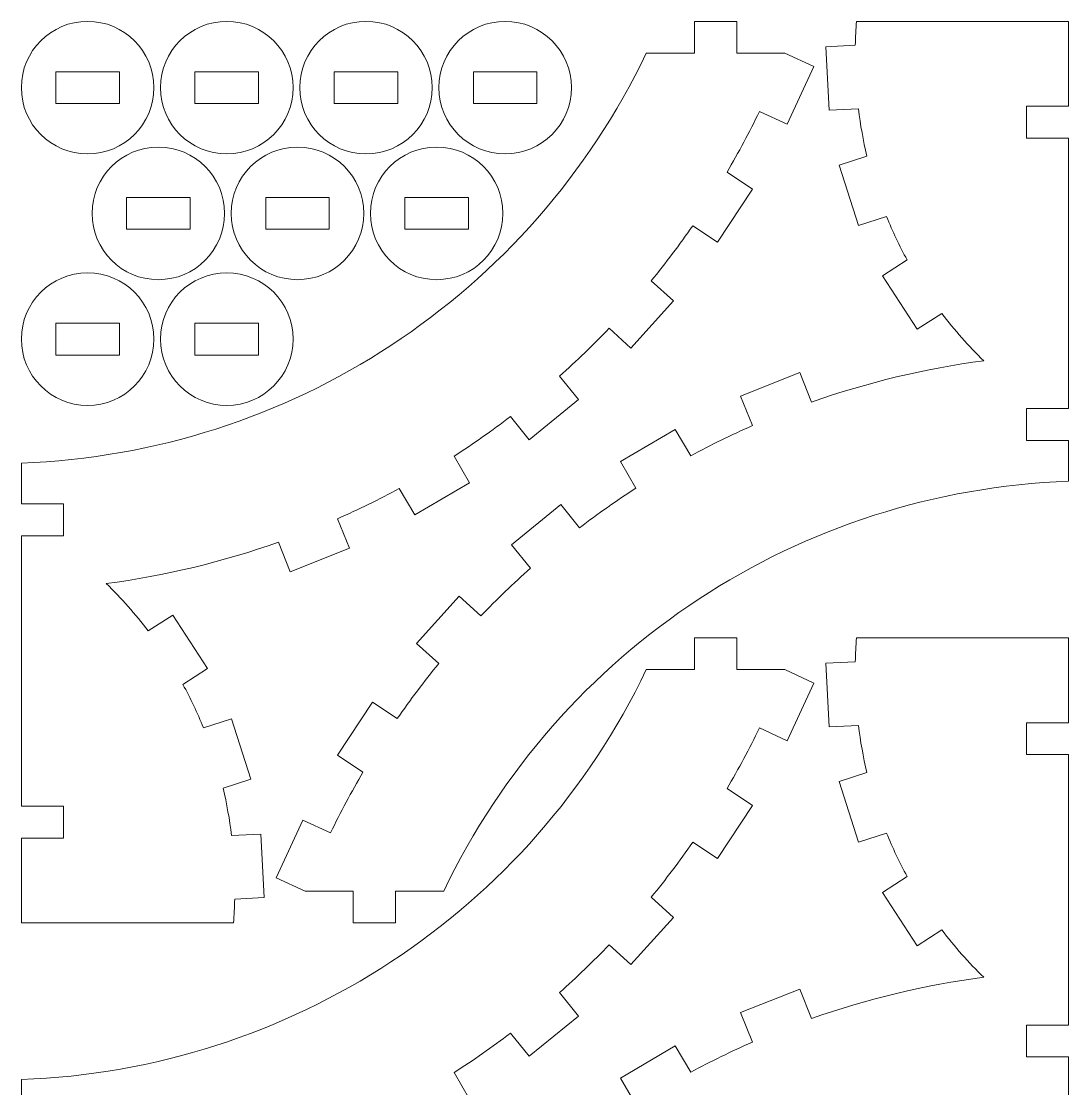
# Model space of a CAD drawing. Header units: millimetres. Extents: x -254 to 254, y -206 to 206.
# Drawn here: x -253.8 to -155.1, y 105.7 to 206.3 of the extents above; entities that cross this region are included whole.
import ezdxf

# ---------------------------------------------------------------- set-up
doc = ezdxf.new("R2010")
doc.units = ezdxf.units.MM
doc.header["$MEASUREMENT"] = 0
doc.layers.add('Camada 1', color=7, linetype='Continuous')

msp = doc.modelspace()

# ---------------------------------------------------------------- linework, layer by layer
at = {"layer": 'Camada 1', "lineweight": 20}
for points, knots in [([(-198.4234, 177.3287), (-199.9189, 175.7631), (-201.4772, 174.2589), (-203.0946, 172.8197), (-203.0946, 172.8197), (-203.0946, 172.8197), (-201.3016, 170.6099), (-201.3016, 170.6099), (-201.3016, 170.6099), (-201.3016, 170.6099), (-205.9609, 166.8294), (-205.9609, 166.8294), (-205.9609, 166.8294), (-205.9609, 166.8294), (-207.7237, 169.002), (-207.7237, 169.002), (-207.7237, 169.002), (-209.4428, 167.6894), (-211.2145, 166.4469), (-213.0343, 165.2779), (-213.0343, 165.2779), (-213.0343, 165.2779), (-211.5705, 162.7772), (-211.5705, 162.7772), (-211.5705, 162.7772), (-211.5705, 162.7772), (-216.7485, 159.7461), (-216.7485, 159.7461), (-216.7485, 159.7461), (-216.7485, 159.7461), (-218.2005, 162.2265), (-218.2005, 162.2265), (-218.2005, 162.2265), (-220.0988, 161.1992), (-222.038, 160.2492), (-224.0131, 159.3788), (-224.0131, 159.3788), (-224.0131, 159.3788), (-222.9072, 156.5901), (-222.9072, 156.5901), (-222.9072, 156.5901), (-222.9072, 156.5901), (-228.4845, 154.3782), (-228.4845, 154.3782), (-228.4845, 154.3782), (-228.4845, 154.3782), (-229.5905, 157.1669), (-229.5905, 157.1669), (-229.5905, 157.1669), (-234.8558, 155.304), (-240.3016, 153.9977), (-245.8389, 153.2692), (-245.8389, 153.2692), (-244.4075, 151.8794), (-243.082, 150.3844), (-241.8736, 148.7968), (-241.8736, 148.7968), (-241.8736, 148.7968), (-239.5526, 150.3026), (-239.5526, 150.3026), (-239.5526, 150.3026), (-239.5526, 150.3026), (-236.287, 145.2692), (-236.287, 145.2692), (-236.287, 145.2692), (-236.287, 145.2692), (-238.6079, 143.7634), (-238.6079, 143.7634), (-238.6079, 143.7634), (-237.884, 142.4397), (-237.2356, 141.0762), (-236.6658, 139.6793), (-236.6658, 139.6793), (-236.6658, 139.6793), (-234.0329, 140.5293), (-234.0329, 140.5293), (-234.0329, 140.5293), (-234.0329, 140.5293), (-232.1896, 134.8194), (-232.1896, 134.8194), (-232.1896, 134.8194), (-232.1896, 134.8194), (-234.8225, 133.9695), (-234.8225, 133.9695), (-234.8225, 133.9695), (-234.468, 132.5031), (-234.1967, 131.0178), (-234.01, 129.5207), (-234.01, 129.5207), (-234.01, 129.5207), (-231.2467, 129.6563), (-231.2467, 129.6563), (-231.2467, 129.6563), (-231.2467, 129.6563), (-230.9528, 123.6635), (-230.9528, 123.6635), (-230.9528, 123.6635), (-230.9528, 123.6635), (-233.7161, 123.5279), (-233.7161, 123.5279), (-233.7161, 123.5279), (-233.7357, 122.774), (-233.7767, 122.0208), (-233.8389, 121.2692), (-233.8389, 121.2692), (-233.8389, 121.2692), (-253.8389, 121.2692), (-253.8389, 121.2692), (-253.8389, 121.2692), (-253.8389, 121.2692), (-253.8389, 129.2692), (-253.8389, 129.2692), (-253.8389, 129.2692), (-253.8389, 129.2692), (-249.853, 129.2692), (-249.853, 129.2692), (-249.853, 129.2692), (-249.853, 129.2692), (-249.853, 132.2692), (-249.853, 132.2692), (-249.853, 132.2692), (-249.853, 132.2692), (-253.8389, 132.2692), (-253.8389, 132.2692), (-253.8389, 132.2692), (-253.8389, 132.2692), (-253.8389, 134.3546), (-253.8389, 134.3546), (-253.8389, 134.3546), (-253.8389, 134.3546), (-253.8389, 140.1488), (-253.8389, 140.1488), (-253.8389, 140.1488), (-253.8389, 140.1488), (-253.8389, 141.2338), (-253.8389, 141.2338), (-253.8389, 141.2338), (-253.8389, 141.2338), (-253.8389, 142.1597), (-253.8389, 142.1597), (-253.8389, 142.1597), (-253.8389, 142.1597), (-253.8389, 145.8947), (-253.8389, 145.8947), (-253.8389, 145.8947), (-253.8389, 145.8947), (-253.8389, 147.3764), (-253.8389, 147.3764), (-253.8389, 147.3764), (-253.8389, 147.3764), (-253.8389, 153.4724), (-253.8389, 153.4724), (-253.8389, 153.4724), (-253.8389, 153.4724), (-253.8389, 157.7692), (-253.8389, 157.7692), (-253.8389, 157.7692), (-253.8389, 157.7692), (-249.853, 157.7692), (-249.853, 157.7692), (-249.853, 157.7692), (-249.853, 157.7692), (-249.853, 160.7692), (-249.853, 160.7692), (-249.853, 160.7692), (-249.853, 160.7692), (-253.8389, 160.7692), (-253.8389, 160.7692), (-253.8389, 160.7692), (-253.8389, 160.7692), (-253.8389, 164.6294), (-253.8389, 164.6294), (-253.8389, 164.6294), (-228.5367, 165.5359), (-205.8333, 180.4246), (-194.9179, 203.2692), (-194.9179, 203.2692), (-194.9179, 203.2692), (-190.3784, 203.2692), (-190.3784, 203.2692), (-190.3784, 203.2692), (-190.3784, 203.2692), (-190.3784, 206.2692), (-190.3784, 206.2692), (-190.3784, 206.2692), (-190.3784, 206.2692), (-186.3784, 206.2692), (-186.3784, 206.2692), (-186.3784, 206.2692), (-186.3784, 206.2692), (-186.3784, 203.2692), (-186.3784, 203.2692), (-186.3784, 203.2692), (-186.3784, 203.2692), (-181.8389, 203.2692), (-181.8389, 203.2692), (-181.8389, 203.2692), (-181.8389, 203.2692), (-179.1159, 202.0103), (-179.1159, 202.0103), (-179.1159, 202.0103), (-179.1159, 202.0103), (-181.6337, 196.5641), (-181.6337, 196.5641), (-181.6337, 196.5641), (-181.6337, 196.5641), (-184.246, 197.7719), (-184.246, 197.7719), (-184.246, 197.7719), (-185.1866, 195.8259), (-186.2056, 193.9189), (-187.3005, 192.0555), (-187.3005, 192.0555), (-187.3005, 192.0555), (-184.885, 190.4553), (-184.885, 190.4553), (-184.885, 190.4553), (-184.885, 190.4553), (-188.1986, 185.4533), (-188.1986, 185.4533), (-188.1986, 185.4533), (-188.1986, 185.4533), (-190.5326, 186.9995), (-190.5326, 186.9995), (-190.5326, 186.9995), (-191.766, 185.2209), (-193.071, 183.493), (-194.4445, 181.8202), (-194.4445, 181.8202), (-194.4445, 181.8202), (-192.3375, 179.9074), (-192.3375, 179.9074), (-192.3375, 179.9074), (-192.3375, 179.9074), (-196.3705, 175.4649), (-196.3705, 175.4649), (-196.3705, 175.4649), (-196.3705, 175.4649), (-198.4234, 177.3287), (-198.4234, 177.3287)], [0, 0, 0, 0, 0.01639344, 0.01639344, 0.01639344, 0.01639344, 0.03278689, 0.03278689, 0.03278689, 0.03278689, 0.04918033, 0.04918033, 0.04918033, 0.04918033, 0.06557377, 0.06557377, 0.06557377, 0.06557377, 0.08196721, 0.08196721, 0.08196721, 0.08196721, 0.09836066, 0.09836066, 0.09836066, 0.09836066, 0.1147541, 0.1147541, 0.1147541, 0.1147541, 0.13114754, 0.13114754, 0.13114754, 0.13114754, 0.14754098, 0.14754098, 0.14754098, 0.14754098, 0.16393443, 0.16393443, 0.16393443, 0.16393443, 0.18032787, 0.18032787, 0.18032787, 0.18032787, 0.19672131, 0.19672131, 0.19672131, 0.19672131, 0.21311475, 0.21311475, 0.21311475, 0.21311475, 0.2295082, 0.2295082, 0.2295082, 0.2295082, 0.24590164, 0.24590164, 0.24590164, 0.24590164, 0.26229508, 0.26229508, 0.26229508, 0.26229508, 0.27868852, 0.27868852, 0.27868852, 0.27868852, 0.29508197, 0.29508197, 0.29508197, 0.29508197, 0.31147541, 0.31147541, 0.31147541, 0.31147541, 0.32786885, 0.32786885, 0.32786885, 0.32786885, 0.3442623, 0.3442623, 0.3442623, 0.3442623, 0.36065574, 0.36065574, 0.36065574, 0.36065574, 0.37704918, 0.37704918, 0.37704918, 0.37704918, 0.39344262, 0.39344262, 0.39344262, 0.39344262, 0.40983607, 0.40983607, 0.40983607, 0.40983607, 0.42622951, 0.42622951, 0.42622951, 0.42622951, 0.44262295, 0.44262295, 0.44262295, 0.44262295, 0.45901639, 0.45901639, 0.45901639, 0.45901639, 0.47540984, 0.47540984, 0.47540984, 0.47540984, 0.49180328, 0.49180328, 0.49180328, 0.49180328, 0.50819672, 0.50819672, 0.50819672, 0.50819672, 0.52459016, 0.52459016, 0.52459016, 0.52459016, 0.54098361, 0.54098361, 0.54098361, 0.54098361, 0.55737705, 0.55737705, 0.55737705, 0.55737705, 0.57377049, 0.57377049, 0.57377049, 0.57377049, 0.59016393, 0.59016393, 0.59016393, 0.59016393, 0.60655738, 0.60655738, 0.60655738, 0.60655738, 0.62295082, 0.62295082, 0.62295082, 0.62295082, 0.63934426, 0.63934426, 0.63934426, 0.63934426, 0.6557377, 0.6557377, 0.6557377, 0.6557377, 0.67213115, 0.67213115, 0.67213115, 0.67213115, 0.68852459, 0.68852459, 0.68852459, 0.68852459, 0.70491803, 0.70491803, 0.70491803, 0.70491803, 0.72131148, 0.72131148, 0.72131148, 0.72131148, 0.73770492, 0.73770492, 0.73770492, 0.73770492, 0.75409836, 0.75409836, 0.75409836, 0.75409836, 0.7704918, 0.7704918, 0.7704918, 0.7704918, 0.78688525, 0.78688525, 0.78688525, 0.78688525, 0.80327869, 0.80327869, 0.80327869, 0.80327869, 0.81967213, 0.81967213, 0.81967213, 0.81967213, 0.83606557, 0.83606557, 0.83606557, 0.83606557, 0.85245902, 0.85245902, 0.85245902, 0.85245902, 0.86885246, 0.86885246, 0.86885246, 0.86885246, 0.8852459, 0.8852459, 0.8852459, 0.8852459, 0.90163934, 0.90163934, 0.90163934, 0.90163934, 0.91803279, 0.91803279, 0.91803279, 0.91803279, 0.93442623, 0.93442623, 0.93442623, 0.93442623, 0.95081967, 0.95081967, 0.95081967, 0.95081967, 0.96721311, 0.96721311, 0.96721311, 0.96721311, 1, 1, 1, 1]), ([(-253.8389, 200.0192), (-253.8389, 203.471), (-251.0407, 206.2692), (-247.5889, 206.2692), (-247.5889, 206.2692), (-244.1371, 206.2692), (-241.3389, 203.471), (-241.3389, 200.0192), (-241.3389, 200.0192), (-241.3389, 196.5674), (-244.1371, 193.7692), (-247.5889, 193.7692), (-247.5889, 193.7692), (-251.0407, 193.7692), (-253.8389, 196.5674), (-253.8389, 200.0192)], [0, 0, 0, 0, 0.2, 0.2, 0.2, 0.2, 0.4, 0.4, 0.4, 0.4, 0.6, 0.6, 0.6, 0.6, 1, 1, 1, 1]), ([(-240.7156, 200.0192), (-240.7156, 203.471), (-237.9174, 206.2692), (-234.4656, 206.2692), (-234.4656, 206.2692), (-231.0138, 206.2692), (-228.2156, 203.471), (-228.2156, 200.0192), (-228.2156, 200.0192), (-228.2156, 196.5674), (-231.0138, 193.7692), (-234.4656, 193.7692), (-234.4656, 193.7692), (-237.9174, 193.7692), (-240.7156, 196.5674), (-240.7156, 200.0192)], [0, 0, 0, 0, 0.2, 0.2, 0.2, 0.2, 0.4, 0.4, 0.4, 0.4, 0.6, 0.6, 0.6, 0.6, 1, 1, 1, 1]), ([(-210.5008, 150.2097), (-209.0053, 151.7753), (-207.447, 153.2795), (-205.8296, 154.7187), (-205.8296, 154.7187), (-205.8296, 154.7187), (-207.6226, 156.9285), (-207.6226, 156.9285), (-207.6226, 156.9285), (-207.6226, 156.9285), (-202.9633, 160.709), (-202.9633, 160.709), (-202.9633, 160.709), (-202.9633, 160.709), (-201.2005, 158.5364), (-201.2005, 158.5364), (-201.2005, 158.5364), (-199.4814, 159.849), (-197.7097, 161.0915), (-195.8899, 162.2605), (-195.8899, 162.2605), (-195.8899, 162.2605), (-197.3537, 164.7612), (-197.3537, 164.7612), (-197.3537, 164.7612), (-197.3537, 164.7612), (-192.1757, 167.7923), (-192.1757, 167.7923), (-192.1757, 167.7923), (-192.1757, 167.7923), (-190.7237, 165.3119), (-190.7237, 165.3119), (-190.7237, 165.3119), (-188.8254, 166.3392), (-186.8862, 167.2892), (-184.9111, 168.1596), (-184.9111, 168.1596), (-184.9111, 168.1596), (-186.017, 170.9483), (-186.017, 170.9483), (-186.017, 170.9483), (-186.017, 170.9483), (-180.4397, 173.1602), (-180.4397, 173.1602), (-180.4397, 173.1602), (-180.4397, 173.1602), (-179.3337, 170.3715), (-179.3337, 170.3715), (-179.3337, 170.3715), (-174.0684, 172.2344), (-168.6226, 173.5407), (-163.0853, 174.2692), (-163.0853, 174.2692), (-164.5167, 175.659), (-165.8422, 177.154), (-167.0506, 178.7416), (-167.0506, 178.7416), (-167.0506, 178.7416), (-169.3716, 177.2358), (-169.3716, 177.2358), (-169.3716, 177.2358), (-169.3716, 177.2358), (-172.6372, 182.2692), (-172.6372, 182.2692), (-172.6372, 182.2692), (-172.6372, 182.2692), (-170.3163, 183.775), (-170.3163, 183.775), (-170.3163, 183.775), (-171.0402, 185.0987), (-171.6886, 186.4622), (-172.2584, 187.8591), (-172.2584, 187.8591), (-172.2584, 187.8591), (-174.8913, 187.0091), (-174.8913, 187.0091), (-174.8913, 187.0091), (-174.8913, 187.0091), (-176.7346, 192.719), (-176.7346, 192.719), (-176.7346, 192.719), (-176.7346, 192.719), (-174.1017, 193.5689), (-174.1017, 193.5689), (-174.1017, 193.5689), (-174.4562, 195.0353), (-174.7275, 196.5206), (-174.9142, 198.0177), (-174.9142, 198.0177), (-174.9142, 198.0177), (-177.6775, 197.8821), (-177.6775, 197.8821), (-177.6775, 197.8821), (-177.6775, 197.8821), (-177.9714, 203.8749), (-177.9714, 203.8749), (-177.9714, 203.8749), (-177.9714, 203.8749), (-175.2081, 204.0105), (-175.2081, 204.0105), (-175.2081, 204.0105), (-175.1885, 204.7644), (-175.1475, 205.5176), (-175.0853, 206.2692), (-175.0853, 206.2692), (-175.0853, 206.2692), (-155.0853, 206.2692), (-155.0853, 206.2692), (-155.0853, 206.2692), (-155.0853, 206.2692), (-155.0853, 198.2692), (-155.0853, 198.2692), (-155.0853, 198.2692), (-155.0853, 198.2692), (-159.0712, 198.2692), (-159.0712, 198.2692), (-159.0712, 198.2692), (-159.0712, 198.2692), (-159.0712, 195.2692), (-159.0712, 195.2692), (-159.0712, 195.2692), (-159.0712, 195.2692), (-155.0853, 195.2692), (-155.0853, 195.2692), (-155.0853, 195.2692), (-155.0853, 195.2692), (-155.0853, 192.3555), (-155.0853, 192.3555), (-155.0853, 192.3555), (-155.0853, 192.3555), (-155.0853, 189.2334), (-155.0853, 189.2334), (-155.0853, 189.2334), (-155.0853, 189.2334), (-155.0853, 187.5401), (-155.0853, 187.5401), (-155.0853, 187.5401), (-155.0853, 187.5401), (-155.0853, 183.9638), (-155.0853, 183.9638), (-155.0853, 183.9638), (-155.0853, 183.9638), (-155.0853, 182.2484), (-155.0853, 182.2484), (-155.0853, 182.2484), (-155.0853, 182.2484), (-155.0853, 181.1592), (-155.0853, 181.1592), (-155.0853, 181.1592), (-155.0853, 181.1592), (-155.0853, 178.0505), (-155.0853, 178.0505), (-155.0853, 178.0505), (-155.0853, 178.0505), (-155.0853, 169.7692), (-155.0853, 169.7692), (-155.0853, 169.7692), (-155.0853, 169.7692), (-159.0712, 169.7692), (-159.0712, 169.7692), (-159.0712, 169.7692), (-159.0712, 169.7692), (-159.0712, 166.7692), (-159.0712, 166.7692), (-159.0712, 166.7692), (-159.0712, 166.7692), (-155.0853, 166.7692), (-155.0853, 166.7692), (-155.0853, 166.7692), (-155.0853, 166.7692), (-155.0853, 162.909), (-155.0853, 162.909), (-155.0853, 162.909), (-180.3875, 162.0025), (-203.0909, 147.1138), (-214.0063, 124.2692), (-214.0063, 124.2692), (-214.0063, 124.2692), (-218.5458, 124.2692), (-218.5458, 124.2692), (-218.5458, 124.2692), (-218.5458, 124.2692), (-218.5458, 121.2692), (-218.5458, 121.2692), (-218.5458, 121.2692), (-218.5458, 121.2692), (-222.5458, 121.2692), (-222.5458, 121.2692), (-222.5458, 121.2692), (-222.5458, 121.2692), (-222.5458, 124.2692), (-222.5458, 124.2692), (-222.5458, 124.2692), (-222.5458, 124.2692), (-227.0853, 124.2692), (-227.0853, 124.2692), (-227.0853, 124.2692), (-227.0853, 124.2692), (-229.8083, 125.5281), (-229.8083, 125.5281), (-229.8083, 125.5281), (-229.8083, 125.5281), (-227.2905, 130.9743), (-227.2905, 130.9743), (-227.2905, 130.9743), (-227.2905, 130.9743), (-224.6782, 129.7665), (-224.6782, 129.7665), (-224.6782, 129.7665), (-223.7376, 131.7125), (-222.7186, 133.6195), (-221.6237, 135.4829), (-221.6237, 135.4829), (-221.6237, 135.4829), (-224.0392, 137.0831), (-224.0392, 137.0831), (-224.0392, 137.0831), (-224.0392, 137.0831), (-220.7256, 142.0851), (-220.7256, 142.0851), (-220.7256, 142.0851), (-220.7256, 142.0851), (-218.3916, 140.5389), (-218.3916, 140.5389), (-218.3916, 140.5389), (-217.1582, 142.3175), (-215.8532, 144.0454), (-214.4797, 145.7182), (-214.4797, 145.7182), (-214.4797, 145.7182), (-216.5867, 147.631), (-216.5867, 147.631), (-216.5867, 147.631), (-216.5867, 147.631), (-212.5537, 152.0735), (-212.5537, 152.0735), (-212.5537, 152.0735), (-212.5537, 152.0735), (-210.5008, 150.2097), (-210.5008, 150.2097)], [0, 0, 0, 0, 0.01639344, 0.01639344, 0.01639344, 0.01639344, 0.03278689, 0.03278689, 0.03278689, 0.03278689, 0.04918033, 0.04918033, 0.04918033, 0.04918033, 0.06557377, 0.06557377, 0.06557377, 0.06557377, 0.08196721, 0.08196721, 0.08196721, 0.08196721, 0.09836066, 0.09836066, 0.09836066, 0.09836066, 0.1147541, 0.1147541, 0.1147541, 0.1147541, 0.13114754, 0.13114754, 0.13114754, 0.13114754, 0.14754098, 0.14754098, 0.14754098, 0.14754098, 0.16393443, 0.16393443, 0.16393443, 0.16393443, 0.18032787, 0.18032787, 0.18032787, 0.18032787, 0.19672131, 0.19672131, 0.19672131, 0.19672131, 0.21311475, 0.21311475, 0.21311475, 0.21311475, 0.2295082, 0.2295082, 0.2295082, 0.2295082, 0.24590164, 0.24590164, 0.24590164, 0.24590164, 0.26229508, 0.26229508, 0.26229508, 0.26229508, 0.27868852, 0.27868852, 0.27868852, 0.27868852, 0.29508197, 0.29508197, 0.29508197, 0.29508197, 0.31147541, 0.31147541, 0.31147541, 0.31147541, 0.32786885, 0.32786885, 0.32786885, 0.32786885, 0.3442623, 0.3442623, 0.3442623, 0.3442623, 0.36065574, 0.36065574, 0.36065574, 0.36065574, 0.37704918, 0.37704918, 0.37704918, 0.37704918, 0.39344262, 0.39344262, 0.39344262, 0.39344262, 0.40983607, 0.40983607, 0.40983607, 0.40983607, 0.42622951, 0.42622951, 0.42622951, 0.42622951, 0.44262295, 0.44262295, 0.44262295, 0.44262295, 0.45901639, 0.45901639, 0.45901639, 0.45901639, 0.47540984, 0.47540984, 0.47540984, 0.47540984, 0.49180328, 0.49180328, 0.49180328, 0.49180328, 0.50819672, 0.50819672, 0.50819672, 0.50819672, 0.52459016, 0.52459016, 0.52459016, 0.52459016, 0.54098361, 0.54098361, 0.54098361, 0.54098361, 0.55737705, 0.55737705, 0.55737705, 0.55737705, 0.57377049, 0.57377049, 0.57377049, 0.57377049, 0.59016393, 0.59016393, 0.59016393, 0.59016393, 0.60655738, 0.60655738, 0.60655738, 0.60655738, 0.62295082, 0.62295082, 0.62295082, 0.62295082, 0.63934426, 0.63934426, 0.63934426, 0.63934426, 0.6557377, 0.6557377, 0.6557377, 0.6557377, 0.67213115, 0.67213115, 0.67213115, 0.67213115, 0.68852459, 0.68852459, 0.68852459, 0.68852459, 0.70491803, 0.70491803, 0.70491803, 0.70491803, 0.72131148, 0.72131148, 0.72131148, 0.72131148, 0.73770492, 0.73770492, 0.73770492, 0.73770492, 0.75409836, 0.75409836, 0.75409836, 0.75409836, 0.7704918, 0.7704918, 0.7704918, 0.7704918, 0.78688525, 0.78688525, 0.78688525, 0.78688525, 0.80327869, 0.80327869, 0.80327869, 0.80327869, 0.81967213, 0.81967213, 0.81967213, 0.81967213, 0.83606557, 0.83606557, 0.83606557, 0.83606557, 0.85245902, 0.85245902, 0.85245902, 0.85245902, 0.86885246, 0.86885246, 0.86885246, 0.86885246, 0.8852459, 0.8852459, 0.8852459, 0.8852459, 0.90163934, 0.90163934, 0.90163934, 0.90163934, 0.91803279, 0.91803279, 0.91803279, 0.91803279, 0.93442623, 0.93442623, 0.93442623, 0.93442623, 0.95081967, 0.95081967, 0.95081967, 0.95081967, 0.96721311, 0.96721311, 0.96721311, 0.96721311, 1, 1, 1, 1]), ([(-227.5923, 200.0192), (-227.5923, 203.471), (-224.7941, 206.2692), (-221.3423, 206.2692), (-221.3423, 206.2692), (-217.8905, 206.2692), (-215.0923, 203.471), (-215.0923, 200.0192), (-215.0923, 200.0192), (-215.0923, 196.5674), (-217.8905, 193.7692), (-221.3423, 193.7692), (-221.3423, 193.7692), (-224.7941, 193.7692), (-227.5923, 196.5674), (-227.5923, 200.0192)], [0, 0, 0, 0, 0.2, 0.2, 0.2, 0.2, 0.4, 0.4, 0.4, 0.4, 0.6, 0.6, 0.6, 0.6, 1, 1, 1, 1]), ([(-214.469, 200.0192), (-214.469, 203.471), (-211.6708, 206.2692), (-208.219, 206.2692), (-208.219, 206.2692), (-204.7672, 206.2692), (-201.969, 203.471), (-201.969, 200.0192), (-201.969, 200.0192), (-201.969, 196.5674), (-204.7672, 193.7692), (-208.219, 193.7692), (-208.219, 193.7692), (-211.6708, 193.7692), (-214.469, 196.5674), (-214.469, 200.0192)], [0, 0, 0, 0, 0.2, 0.2, 0.2, 0.2, 0.4, 0.4, 0.4, 0.4, 0.6, 0.6, 0.6, 0.6, 1, 1, 1, 1]), ([(-250.5889, 198.5192), (-250.5889, 198.5192), (-250.5889, 201.5192), (-250.5889, 201.5192), (-250.5889, 201.5192), (-250.5889, 201.5192), (-244.5889, 201.5192), (-244.5889, 201.5192), (-244.5889, 201.5192), (-244.5889, 201.5192), (-244.5889, 198.5192), (-244.5889, 198.5192), (-244.5889, 198.5192), (-244.5889, 198.5192), (-250.5889, 198.5192), (-250.5889, 198.5192)], [0, 0, 0, 0, 0.2, 0.2, 0.2, 0.2, 0.4, 0.4, 0.4, 0.4, 0.6, 0.6, 0.6, 0.6, 1, 1, 1, 1]), ([(-237.4656, 198.5192), (-237.4656, 198.5192), (-237.4656, 201.5192), (-237.4656, 201.5192), (-237.4656, 201.5192), (-237.4656, 201.5192), (-231.4656, 201.5192), (-231.4656, 201.5192), (-231.4656, 201.5192), (-231.4656, 201.5192), (-231.4656, 198.5192), (-231.4656, 198.5192), (-231.4656, 198.5192), (-231.4656, 198.5192), (-237.4656, 198.5192), (-237.4656, 198.5192)], [0, 0, 0, 0, 0.2, 0.2, 0.2, 0.2, 0.4, 0.4, 0.4, 0.4, 0.6, 0.6, 0.6, 0.6, 1, 1, 1, 1]), ([(-224.3423, 198.5192), (-224.3423, 198.5192), (-224.3423, 201.5192), (-224.3423, 201.5192), (-224.3423, 201.5192), (-224.3423, 201.5192), (-218.3423, 201.5192), (-218.3423, 201.5192), (-218.3423, 201.5192), (-218.3423, 201.5192), (-218.3423, 198.5192), (-218.3423, 198.5192), (-218.3423, 198.5192), (-218.3423, 198.5192), (-224.3423, 198.5192), (-224.3423, 198.5192)], [0, 0, 0, 0, 0.2, 0.2, 0.2, 0.2, 0.4, 0.4, 0.4, 0.4, 0.6, 0.6, 0.6, 0.6, 1, 1, 1, 1]), ([(-211.219, 198.5192), (-211.219, 198.5192), (-211.219, 201.5192), (-211.219, 201.5192), (-211.219, 201.5192), (-211.219, 201.5192), (-205.219, 201.5192), (-205.219, 201.5192), (-205.219, 201.5192), (-205.219, 201.5192), (-205.219, 198.5192), (-205.219, 198.5192), (-205.219, 198.5192), (-205.219, 198.5192), (-211.219, 198.5192), (-211.219, 198.5192)], [0, 0, 0, 0, 0.2, 0.2, 0.2, 0.2, 0.4, 0.4, 0.4, 0.4, 0.6, 0.6, 0.6, 0.6, 1, 1, 1, 1]), ([(-247.1714, 188.1658), (-247.1714, 191.6176), (-244.3732, 194.4158), (-240.9214, 194.4158), (-240.9214, 194.4158), (-237.4696, 194.4158), (-234.6714, 191.6176), (-234.6714, 188.1658), (-234.6714, 188.1658), (-234.6714, 184.714), (-237.4696, 181.9158), (-240.9214, 181.9158), (-240.9214, 181.9158), (-244.3732, 181.9158), (-247.1714, 184.714), (-247.1714, 188.1658)], [0, 0, 0, 0, 0.2, 0.2, 0.2, 0.2, 0.4, 0.4, 0.4, 0.4, 0.6, 0.6, 0.6, 0.6, 1, 1, 1, 1]), ([(-234.0481, 188.1658), (-234.0481, 191.6176), (-231.2499, 194.4158), (-227.7981, 194.4158), (-227.7981, 194.4158), (-224.3463, 194.4158), (-221.5481, 191.6176), (-221.5481, 188.1658), (-221.5481, 188.1658), (-221.5481, 184.714), (-224.3463, 181.9158), (-227.7981, 181.9158), (-227.7981, 181.9158), (-231.2499, 181.9158), (-234.0481, 184.714), (-234.0481, 188.1658)], [0, 0, 0, 0, 0.2, 0.2, 0.2, 0.2, 0.4, 0.4, 0.4, 0.4, 0.6, 0.6, 0.6, 0.6, 1, 1, 1, 1]), ([(-220.9248, 188.1658), (-220.9248, 191.6176), (-218.1266, 194.4158), (-214.6748, 194.4158), (-214.6748, 194.4158), (-211.223, 194.4158), (-208.4248, 191.6176), (-208.4248, 188.1658), (-208.4248, 188.1658), (-208.4248, 184.714), (-211.223, 181.9158), (-214.6748, 181.9158), (-214.6748, 181.9158), (-218.1266, 181.9158), (-220.9248, 184.714), (-220.9248, 188.1658)], [0, 0, 0, 0, 0.2, 0.2, 0.2, 0.2, 0.4, 0.4, 0.4, 0.4, 0.6, 0.6, 0.6, 0.6, 1, 1, 1, 1]), ([(-243.9214, 186.6658), (-243.9214, 186.6658), (-243.9214, 189.6658), (-243.9214, 189.6658), (-243.9214, 189.6658), (-243.9214, 189.6658), (-237.9214, 189.6658), (-237.9214, 189.6658), (-237.9214, 189.6658), (-237.9214, 189.6658), (-237.9214, 186.6658), (-237.9214, 186.6658), (-237.9214, 186.6658), (-237.9214, 186.6658), (-243.9214, 186.6658), (-243.9214, 186.6658)], [0, 0, 0, 0, 0.2, 0.2, 0.2, 0.2, 0.4, 0.4, 0.4, 0.4, 0.6, 0.6, 0.6, 0.6, 1, 1, 1, 1]), ([(-230.7981, 186.6658), (-230.7981, 186.6658), (-230.7981, 189.6658), (-230.7981, 189.6658), (-230.7981, 189.6658), (-230.7981, 189.6658), (-224.7981, 189.6658), (-224.7981, 189.6658), (-224.7981, 189.6658), (-224.7981, 189.6658), (-224.7981, 186.6658), (-224.7981, 186.6658), (-224.7981, 186.6658), (-224.7981, 186.6658), (-230.7981, 186.6658), (-230.7981, 186.6658)], [0, 0, 0, 0, 0.2, 0.2, 0.2, 0.2, 0.4, 0.4, 0.4, 0.4, 0.6, 0.6, 0.6, 0.6, 1, 1, 1, 1]), ([(-217.6748, 186.6658), (-217.6748, 186.6658), (-217.6748, 189.6658), (-217.6748, 189.6658), (-217.6748, 189.6658), (-217.6748, 189.6658), (-211.6748, 189.6658), (-211.6748, 189.6658), (-211.6748, 189.6658), (-211.6748, 189.6658), (-211.6748, 186.6658), (-211.6748, 186.6658), (-211.6748, 186.6658), (-211.6748, 186.6658), (-217.6748, 186.6658), (-217.6748, 186.6658)], [0, 0, 0, 0, 0.2, 0.2, 0.2, 0.2, 0.4, 0.4, 0.4, 0.4, 0.6, 0.6, 0.6, 0.6, 1, 1, 1, 1]), ([(-253.8389, 176.3125), (-253.8389, 179.7643), (-251.0407, 182.5625), (-247.5889, 182.5625), (-247.5889, 182.5625), (-244.1371, 182.5625), (-241.3389, 179.7643), (-241.3389, 176.3125), (-241.3389, 176.3125), (-241.3389, 172.8607), (-244.1371, 170.0625), (-247.5889, 170.0625), (-247.5889, 170.0625), (-251.0407, 170.0625), (-253.8389, 172.8607), (-253.8389, 176.3125)], [0, 0, 0, 0, 0.2, 0.2, 0.2, 0.2, 0.4, 0.4, 0.4, 0.4, 0.6, 0.6, 0.6, 0.6, 1, 1, 1, 1]), ([(-240.7156, 176.3125), (-240.7156, 179.7643), (-237.9174, 182.5625), (-234.4656, 182.5625), (-234.4656, 182.5625), (-231.0138, 182.5625), (-228.2156, 179.7643), (-228.2156, 176.3125), (-228.2156, 176.3125), (-228.2156, 172.8607), (-231.0138, 170.0625), (-234.4656, 170.0625), (-234.4656, 170.0625), (-237.9174, 170.0625), (-240.7156, 172.8607), (-240.7156, 176.3125)], [0, 0, 0, 0, 0.2, 0.2, 0.2, 0.2, 0.4, 0.4, 0.4, 0.4, 0.6, 0.6, 0.6, 0.6, 1, 1, 1, 1]), ([(-250.5889, 174.8125), (-250.5889, 174.8125), (-250.5889, 177.8125), (-250.5889, 177.8125), (-250.5889, 177.8125), (-250.5889, 177.8125), (-244.5889, 177.8125), (-244.5889, 177.8125), (-244.5889, 177.8125), (-244.5889, 177.8125), (-244.5889, 174.8125), (-244.5889, 174.8125), (-244.5889, 174.8125), (-244.5889, 174.8125), (-250.5889, 174.8125), (-250.5889, 174.8125)], [0, 0, 0, 0, 0.2, 0.2, 0.2, 0.2, 0.4, 0.4, 0.4, 0.4, 0.6, 0.6, 0.6, 0.6, 1, 1, 1, 1]), ([(-237.4656, 174.8125), (-237.4656, 174.8125), (-237.4656, 177.8125), (-237.4656, 177.8125), (-237.4656, 177.8125), (-237.4656, 177.8125), (-231.4656, 177.8125), (-231.4656, 177.8125), (-231.4656, 177.8125), (-231.4656, 177.8125), (-231.4656, 174.8125), (-231.4656, 174.8125), (-231.4656, 174.8125), (-231.4656, 174.8125), (-237.4656, 174.8125), (-237.4656, 174.8125)], [0, 0, 0, 0, 0.2, 0.2, 0.2, 0.2, 0.4, 0.4, 0.4, 0.4, 0.6, 0.6, 0.6, 0.6, 1, 1, 1, 1]), ([(-198.4234, 119.2103), (-199.9189, 117.6447), (-201.4772, 116.1405), (-203.0946, 114.7013), (-203.0946, 114.7013), (-203.0946, 114.7013), (-201.3016, 112.4915), (-201.3016, 112.4915), (-201.3016, 112.4915), (-201.3016, 112.4915), (-205.9609, 108.711), (-205.9609, 108.711), (-205.9609, 108.711), (-205.9609, 108.711), (-207.7237, 110.8836), (-207.7237, 110.8836), (-207.7237, 110.8836), (-209.4428, 109.571), (-211.2145, 108.3285), (-213.0343, 107.1595), (-213.0343, 107.1595), (-213.0343, 107.1595), (-211.5705, 104.6588), (-211.5705, 104.6588), (-211.5705, 104.6588), (-211.5705, 104.6588), (-216.7485, 101.6277), (-216.7485, 101.6277), (-216.7485, 101.6277), (-216.7485, 101.6277), (-218.2005, 104.1081), (-218.2005, 104.1081), (-218.2005, 104.1081), (-220.0988, 103.0808), (-222.038, 102.1308), (-224.0131, 101.2604), (-224.0131, 101.2604), (-224.0131, 101.2604), (-222.9072, 98.4717), (-222.9072, 98.4717), (-222.9072, 98.4717), (-222.9072, 98.4717), (-228.4845, 96.2598), (-228.4845, 96.2598), (-228.4845, 96.2598), (-228.4845, 96.2598), (-229.5905, 99.0485), (-229.5905, 99.0485), (-229.5905, 99.0485), (-234.8558, 97.1856), (-240.3016, 95.8793), (-245.8389, 95.1508), (-245.8389, 95.1508), (-244.4075, 93.761), (-243.082, 92.266), (-241.8736, 90.6784), (-241.8736, 90.6784), (-241.8736, 90.6784), (-239.5526, 92.1842), (-239.5526, 92.1842), (-239.5526, 92.1842), (-239.5526, 92.1842), (-236.287, 87.1508), (-236.287, 87.1508), (-236.287, 87.1508), (-236.287, 87.1508), (-238.6079, 85.645), (-238.6079, 85.645), (-238.6079, 85.645), (-237.884, 84.3213), (-237.2356, 82.9578), (-236.6658, 81.5609), (-236.6658, 81.5609), (-236.6658, 81.5609), (-234.0329, 82.4109), (-234.0329, 82.4109), (-234.0329, 82.4109), (-234.0329, 82.4109), (-232.1896, 76.701), (-232.1896, 76.701), (-232.1896, 76.701), (-232.1896, 76.701), (-234.8225, 75.8511), (-234.8225, 75.8511), (-234.8225, 75.8511), (-234.468, 74.3847), (-234.1967, 72.8994), (-234.01, 71.4023), (-234.01, 71.4023), (-234.01, 71.4023), (-231.2467, 71.5379), (-231.2467, 71.5379), (-231.2467, 71.5379), (-231.2467, 71.5379), (-230.9528, 65.5451), (-230.9528, 65.5451), (-230.9528, 65.5451), (-230.9528, 65.5451), (-233.7161, 65.4095), (-233.7161, 65.4095), (-233.7161, 65.4095), (-233.7357, 64.6556), (-233.7767, 63.9024), (-233.8389, 63.1508), (-233.8389, 63.1508), (-233.8389, 63.1508), (-253.8389, 63.1508), (-253.8389, 63.1508), (-253.8389, 63.1508), (-253.8389, 63.1508), (-253.8389, 71.1508), (-253.8389, 71.1508), (-253.8389, 71.1508), (-253.8389, 71.1508), (-249.853, 71.1508), (-249.853, 71.1508), (-249.853, 71.1508), (-249.853, 71.1508), (-249.853, 74.1508), (-249.853, 74.1508), (-249.853, 74.1508), (-249.853, 74.1508), (-253.8389, 74.1508), (-253.8389, 74.1508), (-253.8389, 74.1508), (-253.8389, 74.1508), (-253.8389, 76.2362), (-253.8389, 76.2362), (-253.8389, 76.2362), (-253.8389, 76.2362), (-253.8389, 82.0304), (-253.8389, 82.0304), (-253.8389, 82.0304), (-253.8389, 82.0304), (-253.8389, 83.1154), (-253.8389, 83.1154), (-253.8389, 83.1154), (-253.8389, 83.1154), (-253.8389, 84.0413), (-253.8389, 84.0413), (-253.8389, 84.0413), (-253.8389, 84.0413), (-253.8389, 87.7763), (-253.8389, 87.7763), (-253.8389, 87.7763), (-253.8389, 87.7763), (-253.8389, 89.258), (-253.8389, 89.258), (-253.8389, 89.258), (-253.8389, 89.258), (-253.8389, 95.354), (-253.8389, 95.354), (-253.8389, 95.354), (-253.8389, 95.354), (-253.8389, 99.6508), (-253.8389, 99.6508), (-253.8389, 99.6508), (-253.8389, 99.6508), (-249.853, 99.6508), (-249.853, 99.6508), (-249.853, 99.6508), (-249.853, 99.6508), (-249.853, 102.6508), (-249.853, 102.6508), (-249.853, 102.6508), (-249.853, 102.6508), (-253.8389, 102.6508), (-253.8389, 102.6508), (-253.8389, 102.6508), (-253.8389, 102.6508), (-253.8389, 106.511), (-253.8389, 106.511), (-253.8389, 106.511), (-228.5367, 107.4175), (-205.8333, 122.3062), (-194.9179, 145.1508), (-194.9179, 145.1508), (-194.9179, 145.1508), (-190.3784, 145.1508), (-190.3784, 145.1508), (-190.3784, 145.1508), (-190.3784, 145.1508), (-190.3784, 148.1508), (-190.3784, 148.1508), (-190.3784, 148.1508), (-190.3784, 148.1508), (-186.3784, 148.1508), (-186.3784, 148.1508), (-186.3784, 148.1508), (-186.3784, 148.1508), (-186.3784, 145.1508), (-186.3784, 145.1508), (-186.3784, 145.1508), (-186.3784, 145.1508), (-181.8389, 145.1508), (-181.8389, 145.1508), (-181.8389, 145.1508), (-181.8389, 145.1508), (-179.1159, 143.8919), (-179.1159, 143.8919), (-179.1159, 143.8919), (-179.1159, 143.8919), (-181.6337, 138.4457), (-181.6337, 138.4457), (-181.6337, 138.4457), (-181.6337, 138.4457), (-184.246, 139.6535), (-184.246, 139.6535), (-184.246, 139.6535), (-185.1866, 137.7075), (-186.2056, 135.8005), (-187.3005, 133.9371), (-187.3005, 133.9371), (-187.3005, 133.9371), (-184.885, 132.3369), (-184.885, 132.3369), (-184.885, 132.3369), (-184.885, 132.3369), (-188.1986, 127.3349), (-188.1986, 127.3349), (-188.1986, 127.3349), (-188.1986, 127.3349), (-190.5326, 128.8811), (-190.5326, 128.8811), (-190.5326, 128.8811), (-191.766, 127.1025), (-193.071, 125.3746), (-194.4445, 123.7018), (-194.4445, 123.7018), (-194.4445, 123.7018), (-192.3375, 121.789), (-192.3375, 121.789), (-192.3375, 121.789), (-192.3375, 121.789), (-196.3705, 117.3465), (-196.3705, 117.3465), (-196.3705, 117.3465), (-196.3705, 117.3465), (-198.4234, 119.2103), (-198.4234, 119.2103)], [0, 0, 0, 0, 0.01639344, 0.01639344, 0.01639344, 0.01639344, 0.03278689, 0.03278689, 0.03278689, 0.03278689, 0.04918033, 0.04918033, 0.04918033, 0.04918033, 0.06557377, 0.06557377, 0.06557377, 0.06557377, 0.08196721, 0.08196721, 0.08196721, 0.08196721, 0.09836066, 0.09836066, 0.09836066, 0.09836066, 0.1147541, 0.1147541, 0.1147541, 0.1147541, 0.13114754, 0.13114754, 0.13114754, 0.13114754, 0.14754098, 0.14754098, 0.14754098, 0.14754098, 0.16393443, 0.16393443, 0.16393443, 0.16393443, 0.18032787, 0.18032787, 0.18032787, 0.18032787, 0.19672131, 0.19672131, 0.19672131, 0.19672131, 0.21311475, 0.21311475, 0.21311475, 0.21311475, 0.2295082, 0.2295082, 0.2295082, 0.2295082, 0.24590164, 0.24590164, 0.24590164, 0.24590164, 0.26229508, 0.26229508, 0.26229508, 0.26229508, 0.27868852, 0.27868852, 0.27868852, 0.27868852, 0.29508197, 0.29508197, 0.29508197, 0.29508197, 0.31147541, 0.31147541, 0.31147541, 0.31147541, 0.32786885, 0.32786885, 0.32786885, 0.32786885, 0.3442623, 0.3442623, 0.3442623, 0.3442623, 0.36065574, 0.36065574, 0.36065574, 0.36065574, 0.37704918, 0.37704918, 0.37704918, 0.37704918, 0.39344262, 0.39344262, 0.39344262, 0.39344262, 0.40983607, 0.40983607, 0.40983607, 0.40983607, 0.42622951, 0.42622951, 0.42622951, 0.42622951, 0.44262295, 0.44262295, 0.44262295, 0.44262295, 0.45901639, 0.45901639, 0.45901639, 0.45901639, 0.47540984, 0.47540984, 0.47540984, 0.47540984, 0.49180328, 0.49180328, 0.49180328, 0.49180328, 0.50819672, 0.50819672, 0.50819672, 0.50819672, 0.52459016, 0.52459016, 0.52459016, 0.52459016, 0.54098361, 0.54098361, 0.54098361, 0.54098361, 0.55737705, 0.55737705, 0.55737705, 0.55737705, 0.57377049, 0.57377049, 0.57377049, 0.57377049, 0.59016393, 0.59016393, 0.59016393, 0.59016393, 0.60655738, 0.60655738, 0.60655738, 0.60655738, 0.62295082, 0.62295082, 0.62295082, 0.62295082, 0.63934426, 0.63934426, 0.63934426, 0.63934426, 0.6557377, 0.6557377, 0.6557377, 0.6557377, 0.67213115, 0.67213115, 0.67213115, 0.67213115, 0.68852459, 0.68852459, 0.68852459, 0.68852459, 0.70491803, 0.70491803, 0.70491803, 0.70491803, 0.72131148, 0.72131148, 0.72131148, 0.72131148, 0.73770492, 0.73770492, 0.73770492, 0.73770492, 0.75409836, 0.75409836, 0.75409836, 0.75409836, 0.7704918, 0.7704918, 0.7704918, 0.7704918, 0.78688525, 0.78688525, 0.78688525, 0.78688525, 0.80327869, 0.80327869, 0.80327869, 0.80327869, 0.81967213, 0.81967213, 0.81967213, 0.81967213, 0.83606557, 0.83606557, 0.83606557, 0.83606557, 0.85245902, 0.85245902, 0.85245902, 0.85245902, 0.86885246, 0.86885246, 0.86885246, 0.86885246, 0.8852459, 0.8852459, 0.8852459, 0.8852459, 0.90163934, 0.90163934, 0.90163934, 0.90163934, 0.91803279, 0.91803279, 0.91803279, 0.91803279, 0.93442623, 0.93442623, 0.93442623, 0.93442623, 0.95081967, 0.95081967, 0.95081967, 0.95081967, 0.96721311, 0.96721311, 0.96721311, 0.96721311, 1, 1, 1, 1]), ([(-210.5008, 92.0913), (-209.0053, 93.6569), (-207.447, 95.1611), (-205.8296, 96.6003), (-205.8296, 96.6003), (-205.8296, 96.6003), (-207.6226, 98.8101), (-207.6226, 98.8101), (-207.6226, 98.8101), (-207.6226, 98.8101), (-202.9633, 102.5906), (-202.9633, 102.5906), (-202.9633, 102.5906), (-202.9633, 102.5906), (-201.2005, 100.418), (-201.2005, 100.418), (-201.2005, 100.418), (-199.4814, 101.7306), (-197.7097, 102.9731), (-195.8899, 104.1421), (-195.8899, 104.1421), (-195.8899, 104.1421), (-197.3537, 106.6428), (-197.3537, 106.6428), (-197.3537, 106.6428), (-197.3537, 106.6428), (-192.1757, 109.6739), (-192.1757, 109.6739), (-192.1757, 109.6739), (-192.1757, 109.6739), (-190.7237, 107.1935), (-190.7237, 107.1935), (-190.7237, 107.1935), (-188.8254, 108.2208), (-186.8862, 109.1708), (-184.9111, 110.0412), (-184.9111, 110.0412), (-184.9111, 110.0412), (-186.017, 112.8299), (-186.017, 112.8299), (-186.017, 112.8299), (-186.017, 112.8299), (-180.4397, 115.0418), (-180.4397, 115.0418), (-180.4397, 115.0418), (-180.4397, 115.0418), (-179.3337, 112.2531), (-179.3337, 112.2531), (-179.3337, 112.2531), (-174.0684, 114.116), (-168.6226, 115.4223), (-163.0853, 116.1508), (-163.0853, 116.1508), (-164.5167, 117.5406), (-165.8422, 119.0356), (-167.0506, 120.6232), (-167.0506, 120.6232), (-167.0506, 120.6232), (-169.3716, 119.1174), (-169.3716, 119.1174), (-169.3716, 119.1174), (-169.3716, 119.1174), (-172.6372, 124.1508), (-172.6372, 124.1508), (-172.6372, 124.1508), (-172.6372, 124.1508), (-170.3163, 125.6566), (-170.3163, 125.6566), (-170.3163, 125.6566), (-171.0402, 126.9803), (-171.6886, 128.3438), (-172.2584, 129.7407), (-172.2584, 129.7407), (-172.2584, 129.7407), (-174.8913, 128.8907), (-174.8913, 128.8907), (-174.8913, 128.8907), (-174.8913, 128.8907), (-176.7346, 134.6006), (-176.7346, 134.6006), (-176.7346, 134.6006), (-176.7346, 134.6006), (-174.1017, 135.4505), (-174.1017, 135.4505), (-174.1017, 135.4505), (-174.4562, 136.9169), (-174.7275, 138.4022), (-174.9142, 139.8993), (-174.9142, 139.8993), (-174.9142, 139.8993), (-177.6775, 139.7637), (-177.6775, 139.7637), (-177.6775, 139.7637), (-177.6775, 139.7637), (-177.9714, 145.7565), (-177.9714, 145.7565), (-177.9714, 145.7565), (-177.9714, 145.7565), (-175.2081, 145.8921), (-175.2081, 145.8921), (-175.2081, 145.8921), (-175.1885, 146.646), (-175.1475, 147.3992), (-175.0853, 148.1508), (-175.0853, 148.1508), (-175.0853, 148.1508), (-155.0853, 148.1508), (-155.0853, 148.1508), (-155.0853, 148.1508), (-155.0853, 148.1508), (-155.0853, 140.1508), (-155.0853, 140.1508), (-155.0853, 140.1508), (-155.0853, 140.1508), (-159.0712, 140.1508), (-159.0712, 140.1508), (-159.0712, 140.1508), (-159.0712, 140.1508), (-159.0712, 137.1508), (-159.0712, 137.1508), (-159.0712, 137.1508), (-159.0712, 137.1508), (-155.0853, 137.1508), (-155.0853, 137.1508), (-155.0853, 137.1508), (-155.0853, 137.1508), (-155.0853, 134.2371), (-155.0853, 134.2371), (-155.0853, 134.2371), (-155.0853, 134.2371), (-155.0853, 131.115), (-155.0853, 131.115), (-155.0853, 131.115), (-155.0853, 131.115), (-155.0853, 129.4217), (-155.0853, 129.4217), (-155.0853, 129.4217), (-155.0853, 129.4217), (-155.0853, 125.8454), (-155.0853, 125.8454), (-155.0853, 125.8454), (-155.0853, 125.8454), (-155.0853, 124.13), (-155.0853, 124.13), (-155.0853, 124.13), (-155.0853, 124.13), (-155.0853, 123.0408), (-155.0853, 123.0408), (-155.0853, 123.0408), (-155.0853, 123.0408), (-155.0853, 119.9321), (-155.0853, 119.9321), (-155.0853, 119.9321), (-155.0853, 119.9321), (-155.0853, 111.6508), (-155.0853, 111.6508), (-155.0853, 111.6508), (-155.0853, 111.6508), (-159.0712, 111.6508), (-159.0712, 111.6508), (-159.0712, 111.6508), (-159.0712, 111.6508), (-159.0712, 108.6508), (-159.0712, 108.6508), (-159.0712, 108.6508), (-159.0712, 108.6508), (-155.0853, 108.6508), (-155.0853, 108.6508), (-155.0853, 108.6508), (-155.0853, 108.6508), (-155.0853, 104.7906), (-155.0853, 104.7906), (-155.0853, 104.7906), (-180.3875, 103.8841), (-203.0909, 88.9954), (-214.0063, 66.1508), (-214.0063, 66.1508), (-214.0063, 66.1508), (-218.5458, 66.1508), (-218.5458, 66.1508), (-218.5458, 66.1508), (-218.5458, 66.1508), (-218.5458, 63.1508), (-218.5458, 63.1508), (-218.5458, 63.1508), (-218.5458, 63.1508), (-222.5458, 63.1508), (-222.5458, 63.1508), (-222.5458, 63.1508), (-222.5458, 63.1508), (-222.5458, 66.1508), (-222.5458, 66.1508), (-222.5458, 66.1508), (-222.5458, 66.1508), (-227.0853, 66.1508), (-227.0853, 66.1508), (-227.0853, 66.1508), (-227.0853, 66.1508), (-229.8083, 67.4097), (-229.8083, 67.4097), (-229.8083, 67.4097), (-229.8083, 67.4097), (-227.2905, 72.8559), (-227.2905, 72.8559), (-227.2905, 72.8559), (-227.2905, 72.8559), (-224.6782, 71.6481), (-224.6782, 71.6481), (-224.6782, 71.6481), (-223.7376, 73.5941), (-222.7186, 75.5011), (-221.6237, 77.3645), (-221.6237, 77.3645), (-221.6237, 77.3645), (-224.0392, 78.9647), (-224.0392, 78.9647), (-224.0392, 78.9647), (-224.0392, 78.9647), (-220.7256, 83.9667), (-220.7256, 83.9667), (-220.7256, 83.9667), (-220.7256, 83.9667), (-218.3916, 82.4205), (-218.3916, 82.4205), (-218.3916, 82.4205), (-217.1582, 84.1991), (-215.8532, 85.927), (-214.4797, 87.5998), (-214.4797, 87.5998), (-214.4797, 87.5998), (-216.5867, 89.5126), (-216.5867, 89.5126), (-216.5867, 89.5126), (-216.5867, 89.5126), (-212.5537, 93.9551), (-212.5537, 93.9551), (-212.5537, 93.9551), (-212.5537, 93.9551), (-210.5008, 92.0913), (-210.5008, 92.0913)], [0, 0, 0, 0, 0.01639344, 0.01639344, 0.01639344, 0.01639344, 0.03278689, 0.03278689, 0.03278689, 0.03278689, 0.04918033, 0.04918033, 0.04918033, 0.04918033, 0.06557377, 0.06557377, 0.06557377, 0.06557377, 0.08196721, 0.08196721, 0.08196721, 0.08196721, 0.09836066, 0.09836066, 0.09836066, 0.09836066, 0.1147541, 0.1147541, 0.1147541, 0.1147541, 0.13114754, 0.13114754, 0.13114754, 0.13114754, 0.14754098, 0.14754098, 0.14754098, 0.14754098, 0.16393443, 0.16393443, 0.16393443, 0.16393443, 0.18032787, 0.18032787, 0.18032787, 0.18032787, 0.19672131, 0.19672131, 0.19672131, 0.19672131, 0.21311475, 0.21311475, 0.21311475, 0.21311475, 0.2295082, 0.2295082, 0.2295082, 0.2295082, 0.24590164, 0.24590164, 0.24590164, 0.24590164, 0.26229508, 0.26229508, 0.26229508, 0.26229508, 0.27868852, 0.27868852, 0.27868852, 0.27868852, 0.29508197, 0.29508197, 0.29508197, 0.29508197, 0.31147541, 0.31147541, 0.31147541, 0.31147541, 0.32786885, 0.32786885, 0.32786885, 0.32786885, 0.3442623, 0.3442623, 0.3442623, 0.3442623, 0.36065574, 0.36065574, 0.36065574, 0.36065574, 0.37704918, 0.37704918, 0.37704918, 0.37704918, 0.39344262, 0.39344262, 0.39344262, 0.39344262, 0.40983607, 0.40983607, 0.40983607, 0.40983607, 0.42622951, 0.42622951, 0.42622951, 0.42622951, 0.44262295, 0.44262295, 0.44262295, 0.44262295, 0.45901639, 0.45901639, 0.45901639, 0.45901639, 0.47540984, 0.47540984, 0.47540984, 0.47540984, 0.49180328, 0.49180328, 0.49180328, 0.49180328, 0.50819672, 0.50819672, 0.50819672, 0.50819672, 0.52459016, 0.52459016, 0.52459016, 0.52459016, 0.54098361, 0.54098361, 0.54098361, 0.54098361, 0.55737705, 0.55737705, 0.55737705, 0.55737705, 0.57377049, 0.57377049, 0.57377049, 0.57377049, 0.59016393, 0.59016393, 0.59016393, 0.59016393, 0.60655738, 0.60655738, 0.60655738, 0.60655738, 0.62295082, 0.62295082, 0.62295082, 0.62295082, 0.63934426, 0.63934426, 0.63934426, 0.63934426, 0.6557377, 0.6557377, 0.6557377, 0.6557377, 0.67213115, 0.67213115, 0.67213115, 0.67213115, 0.68852459, 0.68852459, 0.68852459, 0.68852459, 0.70491803, 0.70491803, 0.70491803, 0.70491803, 0.72131148, 0.72131148, 0.72131148, 0.72131148, 0.73770492, 0.73770492, 0.73770492, 0.73770492, 0.75409836, 0.75409836, 0.75409836, 0.75409836, 0.7704918, 0.7704918, 0.7704918, 0.7704918, 0.78688525, 0.78688525, 0.78688525, 0.78688525, 0.80327869, 0.80327869, 0.80327869, 0.80327869, 0.81967213, 0.81967213, 0.81967213, 0.81967213, 0.83606557, 0.83606557, 0.83606557, 0.83606557, 0.85245902, 0.85245902, 0.85245902, 0.85245902, 0.86885246, 0.86885246, 0.86885246, 0.86885246, 0.8852459, 0.8852459, 0.8852459, 0.8852459, 0.90163934, 0.90163934, 0.90163934, 0.90163934, 0.91803279, 0.91803279, 0.91803279, 0.91803279, 0.93442623, 0.93442623, 0.93442623, 0.93442623, 0.95081967, 0.95081967, 0.95081967, 0.95081967, 0.96721311, 0.96721311, 0.96721311, 0.96721311, 1, 1, 1, 1])]:
    msp.add_open_spline(points, degree=3, knots=knots, dxfattribs=at)

doc.saveas('drawing.dxf')
